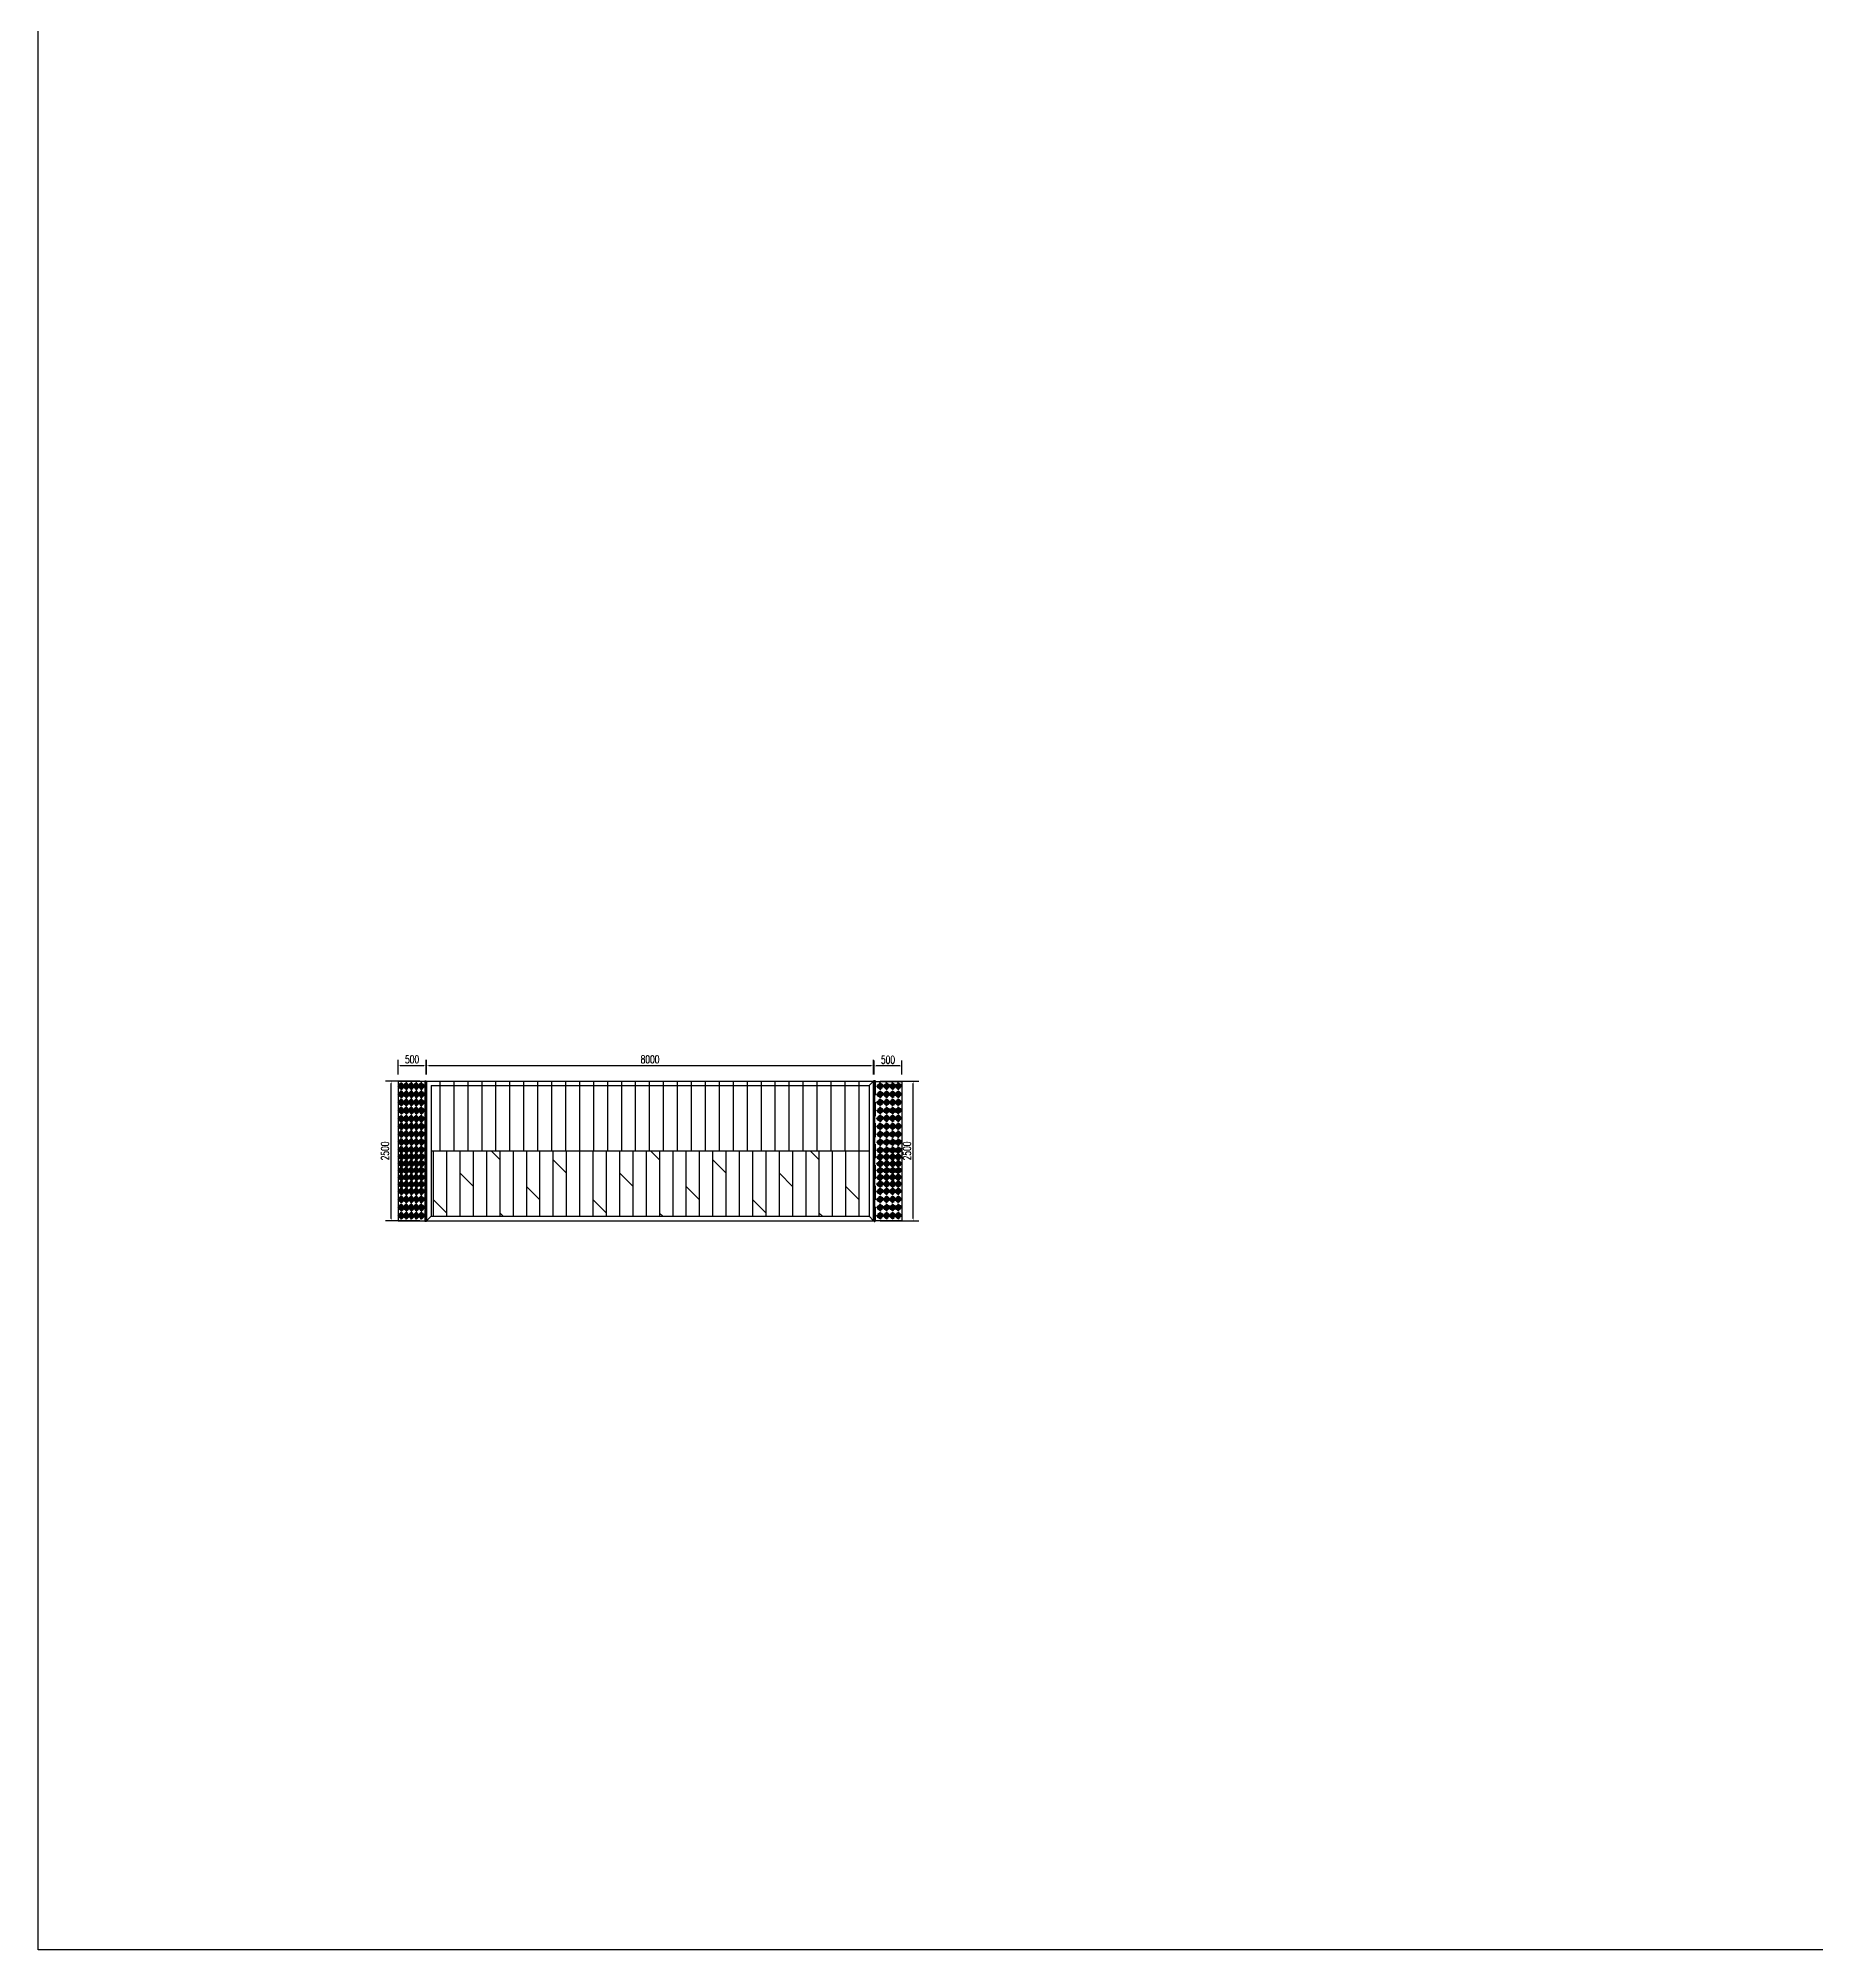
# Model space of a CAD drawing. Header units: millimetres. Extents: x -2430464 to 225692, y -180 to 1805330.
# Drawn here: x -797277 to -765457, y 442339 to 476573 of the extents above; entities that cross this region are included whole.
import ezdxf

# ---------------------------------------------------------------- set-up
doc = ezdxf.new("R2010")
doc.units = ezdxf.units.MM
doc.header["$LTSCALE"] = 1000
doc.linetypes.add('DASHED2', pattern=[0.375, 0.25, -0.125])
doc.layers.get('0').update_dxf_attribs({"linetype": 'CONTINUOUS'})
doc.layers.get('DEFPOINTS').update_dxf_attribs({"linetype": 'CONTINUOUS'})
for name, color, linetype in [('W-STEEL_FRAME钢架', 3, 'CONTINUOUS'), ('W-WOOD_FLOOR木地板', 30, 'CONTINUOUS'), ('建筑', 7, 'CONTINUOUS')]:
    doc.layers.add(name, color=color, linetype=linetype)
doc.styles.add('STANDARD_T3', font='simplex.shx', dxfattribs={"width": 0.7, "bigfont": 'gbcbig.shx'})
doc.dimstyles.new('W&&40', dxfattribs={"dimtxt": 140, "dimasz": 40, "dimexe": 100, "dimexo": 120, "dimgap": 40, "dimtad": 1, "dimdec": 0, "dimzin": 0, "dimdsep": 46, "dimtxsty": 'STANDARD_T3', "dimcen": 0.09, "dimclrd": 1, "dimclre": 1, "dimclrt": 7, "dimazin": 2, "dimtfac": 1, "dimtdec": 0, "dimtix": 1, "dimtmove": 2, "dimatfit": 3, "dimfxl": 0, "dimtolj": 1, "dimtzin": 0, "dimarcsym": 0})

# ---------------------------------------------------------------- blocks, each defined once
blk = doc.blocks.new('*D121')
at = {"layer": 'DEFPOINTS', "color": 0, "transparency": 16777216}
for p in [(-790959, 457895), (-790325, 457895), (-790325, 455395)]:
    blk.add_point(p, dxfattribs=at)
at = {"layer": 'W-STEEL_FRAME钢架', "color": 1, "lineweight": -2, "transparency": 16777216}
for p, q in [((-790445, 457895), (-791059, 457895)), ((-790959, 455435), (-790959, 457855)), ((-790445, 455395), (-791059, 455395))]:
    blk.add_line(p, q, dxfattribs=at)
at = {"layer": 'W-STEEL_FRAME钢架', "color": 1, "transparency": 16777216}
for points in [[(-790966, 457855), (-790952, 457855), (-790959, 457895)], [(-790966, 455435), (-790952, 455435), (-790959, 455395)]]:
    blk.add_solid(points, dxfattribs=at)
at = {"layer": 'W-STEEL_FRAME钢架', "color": 7, "transparency": 16777216, "insert": (-791069, 456645), "char_height": 140, "attachment_point": 5, "rotation": 90, "style": 'STANDARD_T3'}
blk.add_mtext('\\A1;2500', dxfattribs=at)
blk = doc.blocks.new('*D123')
at = {"layer": 'DEFPOINTS', "color": 0, "transparency": 16777216}
for p in [(-790335, 458175), (-790835, 457892), (-790335, 457892)]:
    blk.add_point(p, dxfattribs=at)
at = {"layer": 'W-STEEL_FRAME钢架', "color": 1, "lineweight": -2, "transparency": 16777216}
for p, q in [((-790835, 458012), (-790835, 458275)), ((-790795, 458175), (-790375, 458175)), ((-790335, 458012), (-790335, 458275))]:
    blk.add_line(p, q, dxfattribs=at)
at = {"layer": 'W-STEEL_FRAME钢架', "color": 1, "transparency": 16777216}
for points in [[(-790795, 458181), (-790795, 458168), (-790835, 458175)], [(-790375, 458181), (-790375, 458168), (-790335, 458175)]]:
    blk.add_solid(points, dxfattribs=at)
at = {"layer": 'W-STEEL_FRAME钢架', "color": 7, "transparency": 16777216, "insert": (-790585, 458285), "char_height": 140, "attachment_point": 5, "style": 'STANDARD_T3'}
blk.add_mtext('\\A1;500', dxfattribs=at)
blk = doc.blocks.new('*U89')
at = {"color": 8, "linetype": 'Continuous'}
for p, q in [((-1, 2), (-3, 1)), ((0, 2), (0, -2)), ((-1, -2), (-3, -1))]:
    blk.add_line(p, q, dxfattribs=at)
at = {"color": 7, "linetype": 'Continuous'}
for p, q in [((24, 2), (0, 2)), ((0, 0), (26, 0)), ((24, 2), (24, 0)), ((26, -2), (26, 0)), ((0, -2), (26, -2))]:
    blk.add_line(p, q, dxfattribs=at)
for centre, radius, start, end in [((-4, 0), 3.7, 41.3178, 318.6822), ((-4, 0), 1.85, 41.3178, 318.6822), ((0, 4), 3.59, 221.3178, 270), ((0, -4), 3.59, 90, 138.6822), ((0, 4), 1.74, 221.3178, 270), ((0, -4), 1.74, 90, 138.6822)]:
    blk.add_arc(centre, radius, start, end, dxfattribs=at)
blk = doc.blocks.new('*D124')
at = {"layer": 'DEFPOINTS', "color": 0, "transparency": 16777216}
for p in [(-782325, 458175), (-790325, 457895), (-782325, 457895)]:
    blk.add_point(p, dxfattribs=at)
at = {"layer": 'W-STEEL_FRAME钢架', "color": 1, "lineweight": -2, "transparency": 16777216}
for p, q in [((-790325, 458015), (-790325, 458275)), ((-790285, 458175), (-782365, 458175)), ((-782325, 458015), (-782325, 458275))]:
    blk.add_line(p, q, dxfattribs=at)
at = {"layer": 'W-STEEL_FRAME钢架', "color": 1, "transparency": 16777216}
for points in [[(-790285, 458181), (-790285, 458168), (-790325, 458175)], [(-782365, 458181), (-782365, 458168), (-782325, 458175)]]:
    blk.add_solid(points, dxfattribs=at)
at = {"layer": 'W-STEEL_FRAME钢架', "color": 7, "transparency": 16777216, "insert": (-786325, 458285), "char_height": 140, "attachment_point": 5, "style": 'STANDARD_T3'}
blk.add_mtext('\\A1;8000', dxfattribs=at)
blk = doc.blocks.new('*U117')
for centre, start, end in [((175, 0), 164.0608, 195.9392), ((-175, 0), 344.0608, 15.9392)]:
    blk.add_arc(centre, 182, start, end)
blk = doc.blocks.new('*U118')
at = {"color": 0, "linetype": 'ByBlock', "lineweight": -2, "transparency": 16777216}
for p in [(0, 0), (20, 0), (40, 0), (60, 0), (80, 0)]:
    blk.add_blockref('*U117', p, dxfattribs=at)
blk = doc.blocks.new('*U119')
at = {"rotation": 135.0000000003769}
blk.add_blockref('*U118', (28, -28), dxfattribs=at)
blk = doc.blocks.new('*D120')
at = {"layer": 'DEFPOINTS', "color": 0, "transparency": 16777216}
for p in [(-782325, 457895), (-781616, 457895), (-782325, 455395)]:
    blk.add_point(p, dxfattribs=at)
at = {"layer": 'W-STEEL_FRAME钢架', "color": 1, "lineweight": -2, "transparency": 16777216}
for p, q in [((-782205, 457895), (-781516, 457895)), ((-781616, 455435), (-781616, 457855)), ((-782205, 455395), (-781516, 455395))]:
    blk.add_line(p, q, dxfattribs=at)
at = {"layer": 'W-STEEL_FRAME钢架', "color": 1, "transparency": 16777216}
for points in [[(-781622, 457855), (-781609, 457855), (-781616, 457895)], [(-781622, 455435), (-781609, 455435), (-781616, 455395)]]:
    blk.add_solid(points, dxfattribs=at)
at = {"layer": 'W-STEEL_FRAME钢架', "color": 7, "transparency": 16777216, "insert": (-781726, 456645), "char_height": 140, "attachment_point": 5, "rotation": 90, "style": 'STANDARD_T3'}
blk.add_mtext('\\A1;2500', dxfattribs=at)
blk = doc.blocks.new('*D122')
at = {"layer": 'DEFPOINTS', "color": 0, "transparency": 16777216}
for p in [(-782315, 458168), (-782315, 457892), (-781815, 457892)]:
    blk.add_point(p, dxfattribs=at)
at = {"layer": 'W-STEEL_FRAME钢架', "color": 1, "lineweight": -2, "transparency": 16777216}
for p, q in [((-782315, 458012), (-782315, 458268)), ((-781855, 458168), (-782275, 458168)), ((-781815, 458012), (-781815, 458268))]:
    blk.add_line(p, q, dxfattribs=at)
at = {"layer": 'W-STEEL_FRAME钢架', "color": 1, "transparency": 16777216}
for points in [[(-782275, 458175), (-782275, 458161), (-782315, 458168)], [(-781855, 458175), (-781855, 458161), (-781815, 458168)]]:
    blk.add_solid(points, dxfattribs=at)
at = {"layer": 'W-STEEL_FRAME钢架', "color": 7, "transparency": 16777216, "insert": (-782065, 458278), "char_height": 140, "attachment_point": 5, "style": 'STANDARD_T3'}
blk.add_mtext('\\A1;500', dxfattribs=at)
blk = doc.blocks.new('*U126')
at = {"color": 3}
blk.add_line((0, 625), (0, -625), dxfattribs=at)
blk = doc.blocks.new('*U127')
at = {"color": 0, "linetype": 'ByBlock', "lineweight": -2, "transparency": 16777216}
for p in [(0, 0), (250, 0), (500, 0), (750, 0), (1000, 0), (1250, 0), (1500, 0), (1750, 0), (2000, 0), (2250, 0), (2500, 0), (2750, 0), (3000, 0), (3250, 0), (3500, 0), (3750, 0), (4000, 0), (4250, 0), (4500, 0), (4750, 0), (5000, 0), (5250, 0), (5500, 0), (5750, 0), (6000, 0), (6250, 0), (6500, 0), (6750, 0), (7000, 0), (7250, 0), (7500, 0)]:
    blk.add_blockref('*U126', p, dxfattribs=at)

msp = doc.modelspace()

# ---------------------------------------------------------------- hatches: boundary and pattern name
at = {"layer": 'W-WOOD_FLOOR木地板'}
h = msp.add_hatch(dxfattribs=at)
h.set_pattern_fill('DOLMIT', color=256, scale=300, angle=90)
h.set_pattern_definition([(90, (-3019266, -1693762.07), (-238.122618, 1e-14), []), (135, (-3019266, -1693762.1), (-476.24491, -476.24491), [336.75638, -673.512])])
h.paths.add_polyline_path([(-782405.11, 455474.61), (-782405.11, 456644.61), (-790245.11, 456644.61), (-790245.11, 455474.61)])

# ---------------------------------------------------------------- linework, layer by layer
at = {"color": 3}
for p, q in [((-790325.11, 457894.61), (-782325.11, 457894.61)), ((-790325.11, 457894.61), (-790325.11, 455394.61)), ((-790245.11, 457814.61), (-782405.11, 457814.61)), ((-782405.11, 457814.61), (-782325.11, 457894.61)), ((-782325.11, 455394.61), (-782325.11, 457894.61)), ((-790325.11, 455394.61), (-790245.11, 455474.61)), ((-790325.11, 455394.61), (-782325.11, 455394.61)), ((-790245.11, 455474.61), (-782405.11, 455474.61)), ((-782405.11, 455474.61), (-782325.11, 455394.61))]:
    msp.add_line(p, q, dxfattribs=at)
for points in [[(-790835.11, 455396.61), (-790335.11, 455396.61), (-790335.11, 457891.61), (-790835.11, 457891.61)], [(-781815.11, 455396.61), (-782315.11, 455396.61), (-782315.11, 457891.61), (-781815.11, 457891.61)]]:
    msp.add_lwpolyline(points, close=True)
at = {"linetype": 'DASHED2'}
for points in [[(-790355.11, 455394.61), (-790335.11, 455394.61), (-790335.11, 457893.61), (-790355.11, 457893.61)], [(-782295.11, 455394.61), (-782315.11, 455394.61), (-782315.11, 457893.61), (-782295.11, 457893.61)]]:
    msp.add_lwpolyline(points, close=True, dxfattribs=at)
at = {"color": 4}
for points in [[(-790339.11, 457903.61), (-790339.11, 455383.19), (-790351.11, 455383.19), (-790351.11, 457903.61)], [(-782311.11, 457903.61), (-782311.11, 455383.19), (-782299.11, 455383.19), (-782299.11, 457903.61)]]:
    msp.add_lwpolyline(points, close=True, dxfattribs=at)
at = {"color": 3}
for points in [[(-790245.11, 457814.61), (-790245.11, 455474.61)], [(-782405.11, 457814.61), (-782405.11, 455474.61)]]:
    msp.add_lwpolyline(points, dxfattribs=at)
at = {"layer": 'W-STEEL_FRAME钢架'}
msp.add_lwpolyline([(-797276.79, 511792.16), (-622347.43, 511792.16), (-622347.43, 442339.02), (-797276.79, 442339.02)], close=True, dxfattribs=at)
at = {"layer": '建筑', "color": 3}
msp.add_line((-790245.11, 456644.61), (-782405.11, 456644.61), dxfattribs=at)

# ---------------------------------------------------------------- block references
at = {"color": 0, "linetype": 'ByBlock', "lineweight": -2, "transparency": 16777216}
for p in [(-790778.15, 457805.69), (-790778.15, 457660.18), (-790688.15, 457805.69), (-790688.15, 457660.18), (-790598.15, 457805.69), (-790598.15, 457660.18), (-790508.16, 457805.69), (-790508.16, 457660.18), (-790418.16, 457805.69), (-790418.16, 457660.18), (-790778.15, 457514.67), (-790778.15, 457369.16), (-790688.15, 457514.67), (-790688.15, 457369.16), (-790598.15, 457514.67), (-790598.15, 457369.16), (-790508.16, 457514.67), (-790508.16, 457369.16), (-790418.16, 457514.67), (-790418.16, 457369.16), (-790778.15, 457220.65), (-790778.15, 457086.28), (-790688.15, 457220.65), (-790688.15, 457086.28), (-790598.15, 457220.65), (-790598.15, 457086.28), (-790508.16, 457220.65), (-790508.16, 457086.28), (-790418.16, 457220.65), (-790418.16, 457086.28), (-790778.15, 456948.38), (-790778.15, 456806.94), (-790778.15, 456667.61), (-790688.15, 456948.38), (-790688.15, 456806.94), (-790688.15, 456667.61), (-790598.15, 456948.38), (-790598.15, 456806.94), (-790598.15, 456667.61), (-790508.16, 456948.38), (-790508.16, 456806.94), (-790508.16, 456667.61), (-790418.16, 456948.38), (-790418.16, 456806.94), (-790418.16, 456667.61), (-790778.15, 456543.85), (-790778.15, 456420.09), (-790778.15, 456296.33), (-790688.15, 456543.85), (-790688.15, 456420.09), (-790688.15, 456296.33), (-790598.15, 456543.85), (-790598.15, 456420.09), (-790598.15, 456296.33), (-790508.16, 456543.85), (-790508.16, 456420.09), (-790508.16, 456296.33), (-790418.16, 456543.85), (-790418.16, 456420.09), (-790418.16, 456296.33), (-790778.15, 456172.57), (-790778.15, 456048.81), (-790688.15, 456172.57), (-790688.15, 456048.81), (-790598.15, 456172.57), (-790598.15, 456048.81), (-790508.16, 456172.57), (-790508.16, 456048.81), (-790418.16, 456172.57), (-790418.16, 456048.81), (-790778.15, 455923.66), (-790778.15, 455778.15), (-790778.15, 455632.64), (-790688.15, 455923.66), (-790688.15, 455778.15), (-790688.15, 455632.64), (-790598.15, 455923.66), (-790598.15, 455778.15), (-790598.15, 455632.64), (-790508.16, 455923.66), (-790508.16, 455778.15), (-790508.16, 455632.64), (-790418.16, 455923.66), (-790418.16, 455778.15), (-790418.16, 455632.64), (-790778.15, 455487.13), (-790688.15, 455487.13), (-790598.15, 455487.13), (-790508.16, 455487.13), (-790418.16, 455487.13)]:
    msp.add_blockref('*U119', p, dxfattribs=at)
at = {"color": 3, "xscale": -1}
msp.add_blockref('*U127', (-782588.47, 457269.61), dxfattribs=at)
at = {"rotation": 180}
msp.add_blockref('*U89', (-782299.11, 457898.08), dxfattribs=at)
at = {"color": 0, "linetype": 'ByBlock', "lineweight": -2, "transparency": 16777216, "xscale": -1}
for p in [(-782205.66, 457805.69), (-782205.66, 457660.18), (-782090.65, 457805.69), (-782090.65, 457660.18), (-781982.79, 457805.69), (-781982.79, 457660.18), (-781882.07, 457805.69), (-781882.07, 457660.18), (-782205.66, 457514.67), (-782205.66, 457369.16), (-782090.65, 457514.67), (-782090.65, 457369.16), (-781982.79, 457514.67), (-781982.79, 457369.16), (-781882.07, 457514.67), (-781882.07, 457369.16), (-782205.66, 457230.6), (-782205.66, 457084.21), (-782090.65, 457230.6), (-782090.65, 457084.21), (-781982.79, 457230.6), (-781982.79, 457084.21), (-781882.07, 457230.6), (-781882.07, 457084.21), (-782205.66, 456944.96), (-782205.66, 456802.13), (-782205.66, 456659.19), (-782090.65, 456944.96), (-782090.65, 456802.13), (-782090.65, 456659.19), (-781982.79, 456944.96), (-781982.79, 456802.13), (-781982.79, 456659.19), (-781882.07, 456944.96), (-781882.07, 456802.13), (-781882.07, 456659.19), (-782205.66, 456537.79), (-782205.66, 456416.39), (-782205.66, 456294.99), (-782090.65, 456537.79), (-782090.65, 456416.39), (-782090.65, 456294.99), (-781982.79, 456537.79), (-781982.79, 456416.39), (-781982.79, 456294.99), (-781882.07, 456537.79), (-781882.07, 456416.39), (-781882.07, 456294.99), (-782205.66, 456173.59), (-782205.66, 456052.2), (-782090.65, 456173.59), (-782090.65, 456052.2), (-781982.79, 456173.59), (-781982.79, 456052.2), (-781882.07, 456173.59), (-781882.07, 456052.2), (-782205.66, 455923.66), (-782205.66, 455778.15), (-782205.66, 455632.64), (-782090.65, 455923.66), (-782090.65, 455778.15), (-782090.65, 455632.64), (-781982.79, 455923.66), (-781982.79, 455778.15), (-781982.79, 455632.64), (-781882.07, 455923.66), (-781882.07, 455778.15), (-781882.07, 455632.64), (-782205.66, 455487.13), (-782090.65, 455487.13), (-781982.79, 455487.13), (-781882.07, 455487.13)]:
    msp.add_blockref('*U119', p, dxfattribs=at)
msp.add_blockref('*U89', (-790351.11, 455389.39))
at = {"xscale": -1}
msp.add_blockref('*U89', (-782299.11, 455389.39), dxfattribs=at)

# ---------------------------------------------------------------- dimensions: what is measured, and where the dimension line sits
at = {"layer": 'W-STEEL_FRAME钢架'}
for p1, p2, distance, picture, middle in [((-790835.11, 457891.61), (-790335.11, 457891.61), 282.94, '*D123', (-790585.11, 458284.54)), ((-781815.11, 457891.61), (-782315.11, 457891.61), -276.27, '*D122', (-782065.11, 458277.87))]:
    dim = msp.add_aligned_dim(p1=p1, p2=p2, distance=distance, dimstyle='W&&40', dxfattribs=at)
    dim.commit()
    dim.dimension.update_dxf_attribs({"geometry": picture, "text_midpoint": middle})
dim = msp.add_linear_dim(base=(-782325.11, 458174.54), p1=(-790325.11, 457894.61), p2=(-782325.11, 457894.61), dimstyle='W&&40', dxfattribs=at)
dim.commit()
dim.dimension.update_dxf_attribs({"geometry": '*D124', "text_midpoint": (-786325.11, 458284.54)})
for base, p1, p2, picture, middle in [((-790958.89, 457894.61), (-790325.11, 455394.61), (-790325.11, 457894.61), '*D121', (-791068.89, 456644.61)), ((-781615.75, 457894.61), (-782325.11, 455394.61), (-782325.11, 457894.61), '*D120', (-781725.75, 456644.61))]:
    dim = msp.add_linear_dim(base=base, p1=p1, p2=p2, angle=90, dimstyle='W&&40', dxfattribs=at)
    dim.commit()
    dim.dimension.update_dxf_attribs({"geometry": picture, "text_midpoint": middle})

doc.saveas('drawing.dxf')
